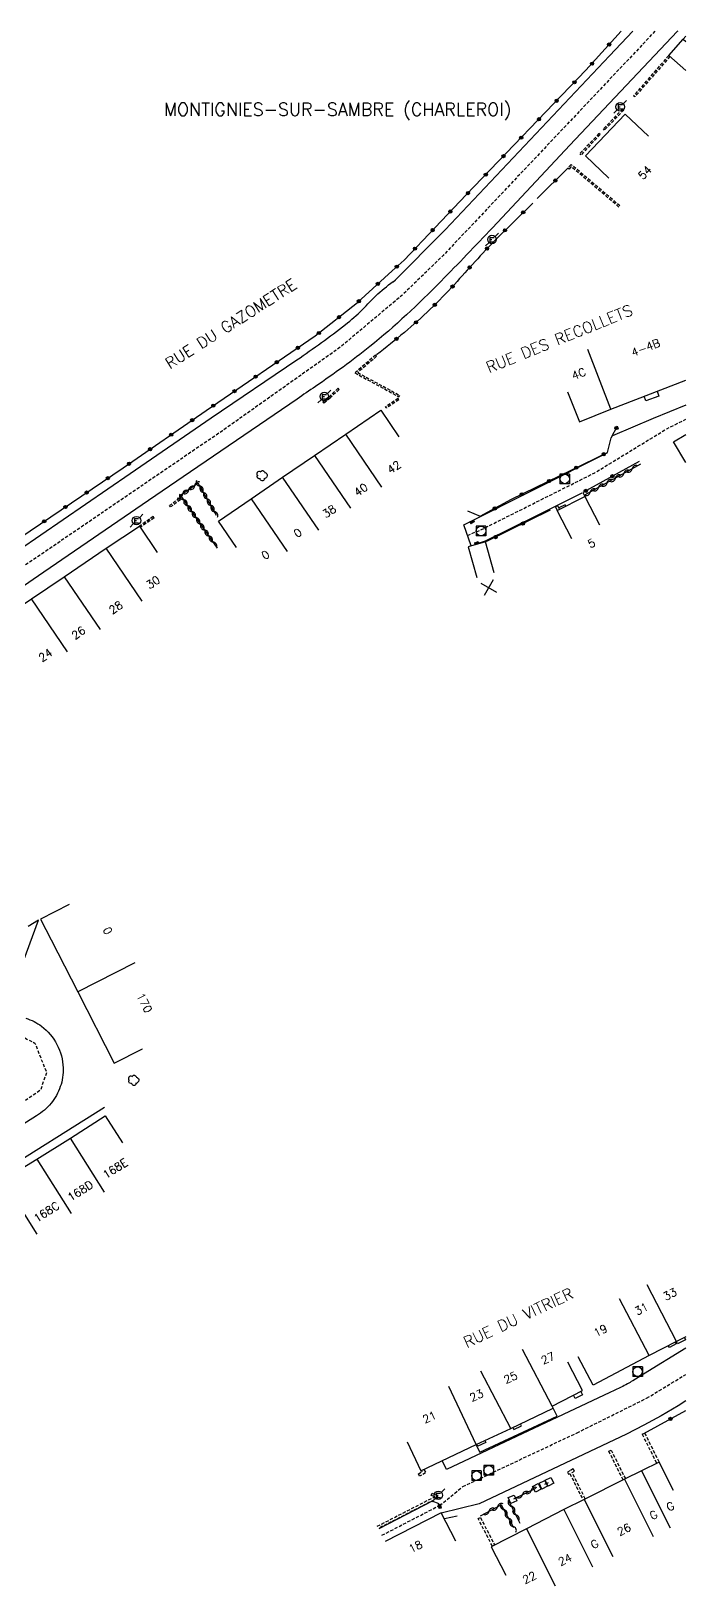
# Model space of a CAD drawing. Header units: millimetres. Extents: x 155999 to 157000, y 122000 to 123000.
# Drawn here: x 156897.7 to 157000, y 122757.1 to 123000 of the extents above; entities that cross this region are included whole.
import ezdxf
from ezdxf.enums import TextEntityAlignment as Align

# ---------------------------------------------------------------- set-up
doc = ezdxf.new("R2010")
doc.units = ezdxf.units.MM
doc.linetypes.add('DASHED', pattern=[0.75, 0.5, -0.25])
doc.layers.get('0').update_dxf_attribs({"linetype": 'CONTINUOUS'})
for name, color, linetype in [('W0001', 6, 'DASHED'), ('W0008', 7, 'CONTINUOUS'), ('W0100', 7, 'CONTINUOUS'), ('W0112', 1, 'DASHED'), ('W0300', 7, 'CONTINUOUS'), ('W0310', 3, 'CONTINUOUS'), ('W0322', 7, 'CONTINUOUS'), ('W0400', 7, 'CONTINUOUS'), ('W0420', 7, 'CONTINUOUS'), ('W0471', 7, 'CONTINUOUS'), ('W0980', 7, 'CONTINUOUS'), ('W0989', 7, 'CONTINUOUS'), ('W0991', 7, 'CONTINUOUS'), ('W1102', 7, 'CONTINUOUS')]:
    doc.layers.add(name, color=color, linetype=linetype)
doc.styles.get("Standard").update_dxf_attribs({"font": 'romans.shx', "width": 0.85})

# ---------------------------------------------------------------- blocks, each defined once
blk = doc.blocks.new('T400')
for p, q in [((-0.15, 0.3), (0.15, 0.3)), ((-0.15, -0.25), (-0.15, 0.3)), ((-0.15, 0.15), (0.15, 0.15)), ((-0.15, 0), (0.15, 0)), ((0.15, 0.3), (0.15, -0.25)), ((-0.15, -0.15), (0.15, -0.15)), ((-0.15, -0.25), (-0.15, -0.3)), ((-0.15, -0.3), (0.15, -0.3)), ((0.15, -0.3), (0.15, -0.25))]:
    blk.add_line(p, q)
blk = doc.blocks.new('T420')
for p, q in [((0.75, 0.75), (-0.75, 0.75)), ((-0.75, 0.75), (-0.75, -0.75)), ((0.75, 0.75), (0.75, -0.75)), ((0.75, -0.75), (-0.75, -0.75))]:
    blk.add_line(p, q)
blk.add_ellipse((0, 0), major_axis=(-0.53, 0.53), ratio=1, start_param=3.926991, end_param=10.210176)
blk = doc.blocks.new('T471')
for p, q in [((-0.333334, 0.333334), (-0.333334, -0.333334)), ((-0.333334, 0.333334), (0.333334, 0.333334)), ((-0.333334, 0), (0, 0)), ((0.500001, 0.500001), (1.000002, 1.000002)), ((-0.500001, -0.500001), (-1.000002, -1.000002)), ((-0.333334, -0.333334), (0.333334, -0.333334))]:
    blk.add_line(p, q)
blk.add_ellipse((0, 0), major_axis=(0.471405, 0.471405), ratio=1, start_param=5.4977871438, end_param=11.780972451)
blk = doc.blocks.new('t112o')
at = {"color": 0, "linetype": 'Continuous'}
for p, q in [((-0.5, 0.5), (0.5, 0.5)), ((-0.5, -0.5), (-0.5, 0.5)), ((0.5, 0.5), (0.5, -0.5)), ((0.5, -0.5), (-0.5, -0.5))]:
    blk.add_line(p, q, dxfattribs=at)
blk = doc.blocks.new('t991o')
at = {"color": 0, "linetype": 'Continuous'}
for p, q in [((-1, 1), (1, -1)), ((-1, -1), (1, 1))]:
    blk.add_line(p, q, dxfattribs=at)
blk = doc.blocks.new('t322o')
at = {"color": 0, "linetype": 'Continuous'}
for radius in [0.25, 0.15]:
    blk.add_circle((0, 0), radius, dxfattribs=at)
blk = doc.blocks.new('t310o')
at = {"color": 0, "linetype": 'Continuous'}
for centre, start, end in [((-0.5, 0.38), 216.8699, 323.1304), ((0.5, -0.37), 36.8699, 143.1303)]:
    blk.add_arc(centre, 0.625, start, end, dxfattribs=at)
blk = doc.blocks.new('T300')
for p, q in [((-0.8, 0.51), (-0.86, 0.34)), ((-0.86, 0.34), (-0.86, 0.17)), ((-0.86, 0.17), (-0.74, 0.06)), ((-0.69, 0.63), (-0.8, 0.51)), ((-0.8, -0.06), (-0.74, 0.06)), ((-0.74, 0.06), (-0.69, 0.11)), ((-0.57, 0.69), (-0.69, 0.63)), ((-0.46, 0.69), (-0.57, 0.69)), ((-0.29, 0.63), (-0.46, 0.69)), ((-0.29, 0.63), (-0.17, 0.74)), ((-0.23, 0.57), (-0.29, 0.63)), ((-0.17, 0.74), (-0.06, 0.8)), ((-0.06, 0.8), (0.06, 0.8)), ((0.06, 0.8), (0.23, 0.74)), ((0.23, 0.74), (0.34, 0.63)), ((0.34, 0.63), (0.4, 0.51)), ((0.46, 0.46), (0.34, 0.46)), ((0.4, 0.51), (0.4, 0.46)), ((0.57, 0.4), (0.46, 0.46)), ((0.57, 0.4), (0.69, 0.29)), ((0.69, 0.29), (0.74, 0.17)), ((0.74, 0.06), (0.69, -0.17)), ((0.74, 0.17), (0.74, 0.06)), ((-0.8, -0.17), (-0.8, -0.06)), ((-0.8, -0.23), (-0.8, -0.17)), ((-0.74, -0.34), (-0.8, -0.23)), ((-0.69, -0.4), (-0.74, -0.34)), ((-0.51, -0.46), (-0.69, -0.4)), ((-0.4, -0.46), (-0.51, -0.46)), ((-0.4, -0.46), (-0.34, -0.46)), ((-0.34, -0.46), (-0.34, -0.4)), ((-0.34, -0.51), (-0.34, -0.46)), ((-0.29, -0.63), (-0.34, -0.51)), ((-0.17, -0.74), (-0.29, -0.63)), ((-0.06, -0.8), (-0.17, -0.74)), ((0.06, -0.8), (-0.06, -0.8)), ((0.17, -0.74), (0.06, -0.8)), ((0.23, -0.69), (0.17, -0.74)), ((0.29, -0.46), (0.23, -0.46)), ((0.29, -0.63), (0.23, -0.69)), ((0.46, -0.4), (0.29, -0.46)), ((0.34, -0.51), (0.29, -0.63)), ((0.34, -0.51), (0.34, -0.46)), ((0.57, -0.34), (0.46, -0.4)), ((0.63, -0.29), (0.57, -0.34)), ((0.69, -0.17), (0.63, -0.29))]:
    blk.add_line(p, q)

msp = doc.modelspace()

# ---------------------------------------------------------------- linework, layer by layer
at = {"layer": 'W0001', "flags": 128}
for points in [[(156995.16, 123000), (156993.35, 122998.03), (156962.1, 122964.95), (156955.62, 122958.67), (156945.81, 122950.45), (156927.63, 122937.56), (156891.54, 122912.94), (156864.79, 122894.77), (156848.7, 122884.27), (156840.57, 122879.67), (156835.69, 122877.12), (156826.27, 122873.22), (156794.75, 122860.17), (156794.75, 122860.17)], [(156965.9, 122921.22), (156968.09, 122922.13), (156985.76, 122930.99), (156997.03, 122937.88), (157000, 122939.36)], [(156892.78, 122830.12), (156890.18, 122832.91), (156888.58, 122835.65), (156888.31, 122838.53), (156889.7, 122841.46), (156892.22, 122843.36), (156895.31, 122843.45), (156898.34, 122841.89), (156900.15, 122837.31), (156899.21, 122834.53), (156892.78, 122830.12), (156882.25, 122823.17), (156870.39, 122815.7), (156831, 122790.86), (156822.96, 122785.8), (156822.96, 122785.8)]]:
    msp.add_lwpolyline(points, dxfattribs=at)
at = {"layer": 'W0001'}
msp.add_lwpolyline([(156952.54, 122765.01), (156961.54, 122769.67), (156965.17, 122772.6), (156983, 122781.01), (156993.87, 122786.42), (157000, 122790.13)], dxfattribs=at)
at = {"layer": 'W0008'}
for p, q in [((156893.87, 122847.36), (156898.89, 122861.08)), ((156898.89, 122861.08), (156897.29, 122860.13)), ((156877.03, 122811.7), (156909.23, 122831.9))]:
    msp.add_line(p, q, dxfattribs=at)
at = {"layer": 'W0008', "flags": 128}
for points in [[(156793.8, 122862.5), (156810.08, 122869.3), (156825.67, 122875.69), (156835.25, 122879.65), (156841.45, 122882.57), (156857.59, 122893.03), (156873.76, 122903.86), (156892.22, 122916.5), (156913.22, 122930.88), (156925.89, 122939.56), (156939.26, 122948.65, 0.0155), (156946.82, 122954.14, 0.0207), (156949.47, 122956.43, -0.0663), (156954.64, 122961.11, -0.013), (156954.3, 122960.78), (156962.43, 122968.97), (156988.05, 122996.13), (156991.71, 123000, 0.1318)], [(156998.72, 123000), (156998.65, 122999.92), (156981.9, 122982.2), (156969.78, 122969.28, -0.0069), (156961.76, 122960.92, -0.0283), (156950.65, 122950.71, -0.0179), (156942.15, 122944.48, -0.0013), (156939.29, 122942.52), (156922.65, 122931.14), (156916.1, 122926.65), (156899.76, 122915.45), (156890.86, 122909.37), (156883.32, 122904.23), (156871.99, 122896.51, -0.0092), (156855.95, 122885.96, 0.0009), (156845.9, 122879.69, -0.0383), (156838.88, 122875.69, -0.0052), (156836.13, 122874.58), (156826.86, 122870.76), (156809.92, 122863.76), (156795.68, 122857.83), (156795.68, 122857.83)], [(156896.92, 122845.79, -0.0844), (156899.38, 122844.54, -0.1114), (156901.78, 122841.67, -0.1109), (156902.76, 122838.04, -0.0911), (156902.31, 122835.09, -0.0896), (156900.88, 122832.5, -0.0802), (156898.61, 122830.54), (156878.96, 122818.16)]]:
    msp.add_lwpolyline(points, format="xyb", dxfattribs=at)
at = {"layer": 'W0008'}
for points in [[(156995.51, 122943.74), (156995.8, 122942.97), (156993.75, 122942.22), (156993.47, 122942.95)], [(157000, 122941.56), (156994.87, 122939.49), (156988.54, 122936.78)], [(156981.26, 122925.79), (156981.15, 122926.01), (156980.17, 122925.5)], [(157000, 122794.23), (156993.38, 122790.19), (156992.96, 122789.93), (156992.54, 122789.66), (156992.11, 122789.39), (156991.69, 122789.13), (156991.48, 122789.01), (156991.28, 122788.89), (156991.07, 122788.77), (156990.87, 122788.66), (156990.62, 122788.52), (156990.38, 122788.39), (156990.13, 122788.27), (156989.88, 122788.14), (156988.8, 122787.62), (156988.12, 122787.29), (156962.62, 122775.28), (156961.96, 122776.66)], [(156998.35, 122795.16), (156998.49, 122794.89), (156997.42, 122794.34), (156997.28, 122794.61)], [(156999.76, 122795.89), (156999.93, 122795.56), (156998.68, 122794.93), (156998.53, 122795.26)], [(156983.62, 122787.49), (156983.88, 122786.97), (156982.73, 122786.38), (156982.46, 122786.89)], [(157000, 122786), (156998.77, 122785.25), (156996.14, 122783.64), (156993.43, 122782.18), (156990.75, 122780.79), (156967.73, 122769.93), (156961.78, 122768.48)], [(156967.22, 122779.17), (156967.8, 122777.97), (156979.89, 122783.61), (156979.25, 122784.85)], [(156973, 122781.85), (156973.15, 122781.52), (156974.33, 122782.09), (156974.17, 122782.41)], [(156968.61, 122779.81), (156968.76, 122779.49), (156967.52, 122778.91), (156967.36, 122779.24)]]:
    msp.add_lwpolyline(points, dxfattribs=at)
at = {"layer": 'W0008', "flags": 128}
for points in [[(156966.48, 122919.59), (156965.33, 122922.85), (156987.73, 122934.1)], [(156983.75, 122927.8), (156976.86, 122924.38), (156968.67, 122920.32), (156966.97, 122919.73)], [(156961.31, 122769.63), (156961.45, 122769.91), (156960.38, 122770.31), (156952.03, 122766)]]:
    msp.add_lwpolyline(points, dxfattribs=at)
at = {"layer": 'W0100', "flags": 128}
for points in [[(157000, 122993.85), (156997.33, 122996.2), (156999.59, 122998.73), (157000, 122999.21)], [(156987.95, 122977.04), (156984.33, 122980.49), (156990.53, 122987.02), (156994.16, 122983.57), (156994.16, 122983.57)], [(156929.82, 122919.31), (156927, 122923.44), (156932.12, 122926.93), (156937.01, 122930.3), (156942.01, 122933.7), (156946.89, 122937.04), (156952.36, 122940.76), (156955.17, 122936.63), (156955.17, 122936.63)], [(156895.48, 122903.69), (156892.69, 122907.84), (156897.82, 122911.29), (156902.92, 122914.76), (156909.47, 122919.21), (156914.68, 122922.68), (156917.46, 122918.52), (156917.46, 122918.52)], [(156903.69, 122863.53), (156899.23, 122861.26), (156900.87, 122858.05), (156905.02, 122849.92), (156910.71, 122838.74), (156915.16, 122841.01), (156915.16, 122841.01)], [(156884.34, 122808.89), (156880.09, 122806.24), (156877.45, 122810.48), (156882.92, 122813.9), (156888.16, 122817.18), (156893.4, 122820.51), (156898.66, 122823.76), (156903.88, 122827.06), (156909.33, 122830.52), (156912.01, 122826.3), (156912.01, 122826.3)]]:
    msp.add_lwpolyline(points, dxfattribs=at)
at = {"layer": 'W0100'}
for points in [[(156981.53, 122943.63), (156983.37, 122938.98), (156988.3, 122940.94), (157000, 122945.48)], [(157000, 122932.62), (156998.06, 122935.82), (157000, 122936.99)], [(156982.2, 122920.66), (156979.91, 122925.11), (156984.21, 122927.31), (156986.49, 122922.86)], [(156970.04, 122915.37), (156968.71, 122920.19), (156966, 122919.44), (156967.33, 122914.62)], [(157000, 122796.01), (156998.53, 122795.26), (156994.29, 122793.08), (156985.5, 122788.46), (156983.18, 122792.89)], [(156956.48, 122779.58), (156958.63, 122775.07), (156967.25, 122779.18), (156972.65, 122781.68), (156979.25, 122784.85), (156979.1, 122785.15), (156983.85, 122787.61), (156981.55, 122792.05)], [(156998.04, 122771.98), (156995.81, 122776.45), (156993.06, 122775.08), (156990.4, 122773.75), (156984.13, 122770.61), (156980.95, 122769.01), (156975.11, 122766.03), (156969.6, 122763.19), (156971.9, 122758.75)], [(156964.07, 122764.06), (156961.78, 122768.5), (156953.06, 122764.02)]]:
    msp.add_lwpolyline(points, dxfattribs=at)
at = {"layer": 'W0112'}
for p, q in [((156997.32, 122996.19), (156991.82, 122989.89)), ((156997.51, 122996.03), (156992.01, 122989.72)), ((156992.01, 122989.72), (156991.82, 122989.89)), ((156990.12, 122987.85), (156987.12, 122984.71)), ((156990.31, 122987.67), (156987.3, 122984.54)), ((156990.12, 122987.85), (156990.31, 122987.67)), ((156986.43, 122983.99), (156983.44, 122980.85)), ((156986.61, 122983.82), (156983.62, 122980.68)), ((156986.61, 122983.82), (156986.43, 122983.99)), ((156987.3, 122984.54), (156987.12, 122984.71)), ((156982.07, 122979.17), (156981.58, 122978.6)), ((156982.09, 122978.82), (156981.77, 122978.44)), ((156989.69, 122972.7), (156982.07, 122979.17)), ((156989.52, 122972.51), (156982.09, 122978.82)), ((156983.44, 122980.85), (156983.62, 122980.68)), ((156981.77, 122978.44), (156981.58, 122978.6)), ((156951.55, 122949.38), (156948.32, 122946.6)), ((156951.71, 122949.19), (156948.75, 122946.65)), ((156951.71, 122949.19), (156951.55, 122949.38)), ((156948.32, 122946.6), (156955.19, 122942.87)), ((156948.75, 122946.65), (156955.31, 122943.09)), ((156944.28, 122942.86), (156943.31, 122942.04)), ((156944.44, 122942.67), (156943.47, 122941.85)), ((156945.68, 122944.19), (156944.28, 122942.86)), ((156945.85, 122944.01), (156944.45, 122942.68)), ((156945.85, 122944.01), (156945.68, 122944.19)), ((156955.05, 122942.62), (156953.07, 122941.3)), ((156955.18, 122942.41), (156953.21, 122941.09)), ((156955.18, 122942.41), (156955.05, 122942.62)), ((156955.19, 122942.87), (156955.31, 122943.09)), ((156943.47, 122941.85), (156943.31, 122942.04)), ((156953.21, 122941.09), (156953.07, 122941.3)), ((156920.93, 122926.99), (156919.37, 122925.86)), ((156919.52, 122925.66), (156919.37, 122925.86)), ((156921.08, 122926.79), (156919.52, 122925.66)), ((156921.08, 122926.79), (156920.93, 122926.99)), ((156916.83, 122924.16), (156914.68, 122922.68)), ((156916.97, 122923.95), (156914.82, 122922.48)), ((156916.97, 122923.95), (156916.83, 122924.16))]:
    msp.add_line(p, q, dxfattribs=at)
for points in [[(156980.27, 122925.29), (156979.99, 122925.84), (156979.63, 122925.66), (156979.91, 122925.11)], [(156995.45, 122776.28), (156993.19, 122780.8), (156993.55, 122780.98), (156995.81, 122776.45)], [(156990.21, 122773.65), (156987.96, 122778.14), (156988.31, 122778.32), (156990.56, 122773.83)], [(156959.1, 122775.29), (156959.36, 122774.75), (156958.42, 122774.26), (156958.24, 122774.61), (156958.84, 122774.92), (156958.74, 122775.12)], [(156984.29, 122770.69), (156982.22, 122774.82), (156982.6, 122775.03), (156982.42, 122775.38), (156981.87, 122775.09), (156981.49, 122774.87), (156981.69, 122774.53), (156981.88, 122774.63), (156983.94, 122770.51)], [(156951.81, 122766.42), (156960.73, 122771), (156960.23, 122771.24), (156960.4, 122771.6), (156961.11, 122771.25), (156961.31, 122770.85), (156951.99, 122766.07)], [(156969.79, 122763.29), (156967.56, 122767.6), (156967.92, 122767.78), (156970.14, 122763.47)]]:
    msp.add_lwpolyline(points, dxfattribs=at)
at = {"layer": 'W0310', "flags": 128}
for points in [[(156992.92, 122932.34), (156984.16, 122927.48)], [(156926.72, 122924.31), (156923.84, 122929.36), (156921.08, 122927.43), (156926.81, 122919.23), (156926.81, 122919.23)], [(156973.13, 122770.7), (156976.55, 122772.34)], [(156977.95, 122772.97), (156978.53, 122773.26)], [(156974.14, 122766.86), (156972.28, 122770.49)], [(156967.92, 122768.05), (156971.17, 122769.74), (156973.07, 122766.2)]]:
    msp.add_lwpolyline(points, dxfattribs=at)
at = {"layer": 'W0322'}
msp.add_line((156981.58, 122978.6), (156976.76, 122973.84), dxfattribs=at)
at = {"layer": 'W0322', "flags": 128}
for points in [[(156856.57, 122894.52), (156881.49, 122911.32), (156894.39, 122919.74), (156912.15, 122931.79), (156925.1, 122940.74), (156942.1, 122952.37), (156948.71, 122957.59), (156954.15, 122962.57), (156955.99, 122964.23), (156965.7, 122974.41), (156984.4, 122993.88), (156989.9, 123000)], [(156965.89, 122925.07), (156967.87, 122924.2), (156972.79, 122926.86), (156987.77, 122934.19), (156988.34, 122936.45), (156989.34, 122938.34)], [(156992.68, 122932.78), (156983.92, 122927.91), (156984.21, 122927.31)], [(156978.8, 122925.17), (156969.06, 122920.34), (156968.71, 122920.19)], [(156993.43, 122780.92), (157000, 122784.48)], [(156962.28, 122767.6), (156964.27, 122768.05)]]:
    msp.add_lwpolyline(points, dxfattribs=at)
msp.add_lwpolyline([(156976.08, 122973.14), (156970.37, 122967.5, 0.012), (156963.87, 122960.43, -0.0317), (156956.04, 122952.92, -0.0091), (156951.68, 122949.42), (156951.68, 122949.42)], format="xyb", dxfattribs=at)
at = {"layer": 'W1102'}
for p, q in [((156999.59, 122998.73), (157000, 122998.37)), ((156952.52, 122928.77), (156946.89, 122937.04)), ((156942.01, 122933.7), (156947.65, 122925.45)), ((156942.66, 122922.04), (156937.01, 122930.3)), ((156932.12, 122926.93), (156937.76, 122918.68)), ((156915.1, 122910.94), (156909.47, 122919.21)), ((156902.92, 122914.76), (156908.54, 122906.49)), ((156903.44, 122903.02), (156897.82, 122911.29)), ((156913.94, 122854.45), (156905.02, 122849.92)), ((156909.2, 122818.59), (156903.88, 122827.06)), ((156898.66, 122823.76), (156903.98, 122815.29)), ((156898.72, 122812.04), (156893.4, 122820.51))]:
    msp.add_line(p, q, dxfattribs=at)
at = {"layer": 'W1102', "flags": 128}
for points in [[(156988.3, 122940.94), (156984.68, 122950.26)], [(156998.53, 122795.26), (156993.97, 122804.15)], [(156994.29, 122793.08), (156989.64, 122801.93)], [(156979.1, 122785.15), (156974.5, 122794.02)], [(156972.65, 122781.68), (156968, 122790.65)], [(156967.25, 122779.18), (156963, 122788.23)], [(156993.06, 122775.08), (156997.53, 122766.14)], [(156990.4, 122773.75), (156994.87, 122764.81)], [(156984.13, 122770.61), (156988.61, 122761.67)], [(156980.95, 122769.01), (156985.42, 122760.07)], [(156975.11, 122766.03), (156979.58, 122757.09)]]:
    msp.add_lwpolyline(points, dxfattribs=at)

# ---------------------------------------------------------------- block references
at = {"layer": 'W0112'}
for p, rotation in [((156976.73, 122772.42), 206.6366466195514), ((156977.74, 122772.89), 205.547993301587), ((156978.7, 122773.36), 205.8306522202907), ((156972.92, 122770.63), 204.1987329180079)]:
    msp.add_blockref('t112o', p, dxfattribs=dict(at, rotation=rotation))
at = {"layer": 'W0300'}
for p in [(156933.87, 122930.53), (156913.81, 122836.06)]:
    msp.add_blockref('T300', p, dxfattribs=at)
at = {"layer": 'W0310'}
for p, rotation in [((156987.68, 122929.43), 209.0360830656538), ((156988.99, 122930.15), 209.0360830656538), ((156990.3, 122930.88), 209.0360830656538), ((156991.61, 122931.61), 209.0360830656538), ((156921.4, 122927.66), 214.9349077841208), ((156921.52, 122926.81), 304.9344267547723), ((156922.35, 122928.32), 214.9349077841208), ((156923.3, 122928.98), 214.9349077841208), ((156924.08, 122928.92), 119.710023157998), ((156924.66, 122927.92), 119.710023157998), ((156925.23, 122926.92), 119.710023157998), ((156985.05, 122927.97), 209.0360830656538), ((156986.36, 122928.7), 209.0360830656538), ((156922.18, 122925.86), 304.9344267547723), ((156922.84, 122924.91), 304.9344267547723), ((156925.8, 122925.91), 119.710023157998), ((156926.37, 122924.91), 119.710023157998), ((156923.5, 122923.97), 304.9344267547723), ((156924.16, 122923.02), 304.9344267547723), ((156924.82, 122922.07), 304.9344267547723), ((156925.48, 122921.13), 304.9344267547723), ((156926.15, 122920.18), 304.9344267547723), ((156975.83, 122772), 25.59858916238722), ((156970.58, 122769.44), 27.55783807215488), ((156971.57, 122769), 298.3449695725807), ((156972.77, 122769.53), 117.1758071126789), ((156974.48, 122771.35), 25.59858916238722), ((156969.25, 122768.74), 27.55783807215488), ((156972.28, 122767.68), 298.3449695725807), ((156972.99, 122766.36), 298.3449695725807), ((156973.46, 122768.19), 117.1758071126789)]:
    msp.add_blockref('t310o', p, dxfattribs=dict(at, rotation=rotation))
at = {"layer": 'W0322'}
for p, rotation in [((156988.01, 122997.9), 48.07287952889625), ((156985.34, 122994.92), 48.07287952889625), ((156982.6, 122992), 46.16103208132097), ((156979.83, 122989.12), 46.16103208132097), ((156977.06, 122986.23), 46.16103208132097), ((156974.29, 122983.35), 46.16103208132097), ((156971.52, 122980.46), 46.16103208132097), ((156968.75, 122977.58), 46.16103208132097), ((156979.61, 122976.65), 224.5987680723538), ((156965.98, 122974.69), 46.16103208132097), ((156963.21, 122971.8), 46.34247097226835), ((156974.6, 122971.68), 224.6044593574769), ((156960.45, 122968.91), 46.34247097226835), ((156971.75, 122968.87), 224.6044593574769), ((156957.69, 122966.01), 46.34247097226835), ((156968.95, 122966.02), 226.6103234335171), ((156954.85, 122963.2), 42.10836859088749), ((156966.23, 122963.08), 227.7558598269279), ((156951.89, 122960.5), 42.44291397468399), ((156963.56, 122960.1), 227.1879515853398), ((156948.94, 122957.8), 42.44291397468399), ((156960.78, 122957.23), 224.5123541969489), ((156945.82, 122955.31), 38.31376943361796), ((156957.86, 122954.5), 221.8367568085578), ((156942.68, 122952.83), 38.31376943361796), ((156954.81, 122951.91), 219.1402044013973), ((156939.41, 122950.53), 34.3845610039596), ((156936.11, 122948.27), 34.3845610039596), ((156932.81, 122946.01), 34.3845610039596), ((156929.51, 122943.75), 34.3845610039596), ((156926.2, 122941.49), 34.3845610039596), ((156922.91, 122939.22), 34.65683888923415), ((156989.15, 122937.99), 62.11149444605901), ((156916.33, 122934.67), 34.65683888923415), ((156919.62, 122936.95), 34.65683888923415), ((156913.04, 122932.4), 34.65683888923415), ((156987.16, 122933.89), 26.08765832706055), ((156909.73, 122930.15), 34.13941926373415), ((156982.89, 122931.8), 26.08765832706055), ((156988.53, 122930.47), 209.0360830656538), ((156906.42, 122927.9), 34.13941926373415), ((156974.36, 122927.62), 26.08765832706055), ((156978.63, 122929.71), 26.08765832706055), ((156984.37, 122928.16), 209.0360830656538), ((156903.11, 122925.66), 34.13941926373415), ((156970.15, 122925.43), 28.36321026289726), ((156899.8, 122923.41), 34.13941926373415), ((156974.55, 122923.06), 206.3760199980668), ((156970.29, 122920.95), 206.3760199980668), ((156997.6, 122783.18), 28.47558756768969)]:
    msp.add_blockref('t322o', p, dxfattribs=dict(at, rotation=rotation))
at = {"layer": 'W0400'}
for p, rotation in [((156966.62, 122923.33), 296.6605191425475), ((156967.32, 122920.01), 288.9473237181395), ((156961.57, 122769.49), 188.884681009268)]:
    msp.add_blockref('T400', p, dxfattribs=dict(at, rotation=rotation))
at = {"layer": 'W0420'}
for p in [(156981.09, 122930.04), (156968, 122921.9), (156992.45, 122790.56), (156967.3, 122774.3), (156969.2, 122775.14)]:
    msp.add_blockref('T420', p, dxfattribs=at)
at = {"layer": 'W0471'}
for p in [(156989.75, 122988.18), (156969.72, 122967.43), (156943.54, 122942.9), (156914.21, 122923.52), (156961.34, 122771.25)]:
    msp.add_blockref('T471', p, dxfattribs=at)
at = {"layer": 'W0991', "rotation": 285.450610719857}
msp.add_blockref('t991o', (156969.22, 122913.06), dxfattribs=at)

# ---------------------------------------------------------------- texts
at = {"layer": 'W0980'}
msp.add_text('MONTIGNIES-SUR-SAMBRE (CHARLEROI)', height=2, dxfattribs=at).set_placement((156945.6, 122987.63), align=Align.MIDDLE)
at = {"layer": 'W0989'}
for s, rotation, p in [('RUE DU GAZOMETRE', 32.6096, (156928.95, 122954.28)), ('RUE DES RECOLLETS', 22.0811, (156980.25, 122951.95)), ('RUE DU VITRIER', 25.2385, (156973.84, 122798.99))]:
    msp.add_text(s, height=1.75, rotation=rotation, dxfattribs=at).set_placement(p, align=Align.MIDDLE)
at = {"layer": 'W0991'}
for s, rotation, p in [('54', 46.434, (156993.59, 122977.89)), ('4-4B', 21.222, (156993.71, 122950.55)), ('4C', 21.4144, (156983.27, 122946.47)), ('42', 34.2554, (156954.41, 122931.87)), ('40', 34.3239, (156949.24, 122928.35)), ('38', 34.2642, (156944.3, 122924.97)), ('0', 34.48, (156939.38, 122921.61)), ('5', 27.1556, (156985.26, 122919.98)), ('0', 34.3062, (156934.35, 122918.17)), ('30', 33.6662, (156916.79, 122913.88)), ('28', 34.1993, (156910.97, 122909.96)), ('26', 34.2179, (156905.15, 122906)), ('24', 33.9001, (156899.99, 122902.51)), ('0', 297.0425, (156909.7, 122859.45)), ('170', 296.9569, (156915.44, 122848.18)), ('168E', 32.4117, (156910.88, 122822.3)), ('168D', 32.4117, (156905.43, 122818.81)), ('168C', 32.4117, (156900.14, 122815.51)), ('33', 27.5099, (156997.52, 122802.67)), ('31', 27.5099, (156993.06, 122800.37)), ('19', 27.5099, (156986.66, 122796.98)), ('27', 25.258, (156978.45, 122792.67)), ('25', 25.258, (156972.62, 122789.65)), ('23', 25.258, (156967.3, 122786.84)), ('21', 25.258, (156959.95, 122783.45)), ('G', 26.7962, (156997.57, 122769.52)), ('G', 26.7962, (156994.96, 122768.17)), ('26', 26.7962, (156990.34, 122765.9)), ('18', 26.5223, (156957.78, 122763.24)), ('G', 26.7962, (156985.75, 122763.63)), ('24', 26.7962, (156981.13, 122761.2)), ('22', 26.7962, (156975.56, 122758.39))]:
    msp.add_text(s, height=1.25, rotation=rotation, dxfattribs=at).set_placement(p, align=Align.MIDDLE)

doc.saveas('drawing.dxf')
